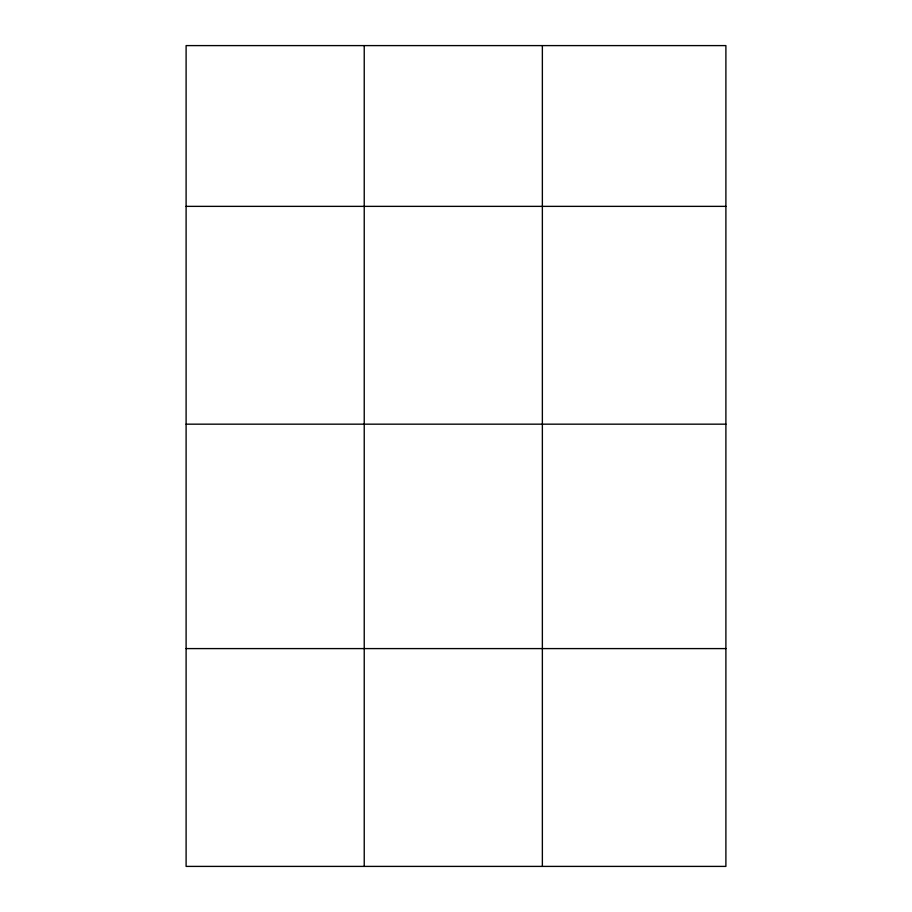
<?xml version="1.0" encoding="UTF-8"?>
<svg xmlns="http://www.w3.org/2000/svg" width="912" height="912" viewBox="0 0 912 912"><rect width="100%" height="100%" fill="white"/><g stroke="black" fill="none" stroke-linecap="round" stroke-linejoin="round"><path stroke-width="1.37" d="M725.895 424.171L725.895 45.6L186.105 45.6L186.105 866.4L725.895 866.4L725.895 424.171L186.105 424.171M186.105 206.363L725.895 206.363M186.105 648.592L725.895 648.592M542.366 45.6L542.366 866.4M364.23 45.6L364.23 866.4"/></g></svg>
